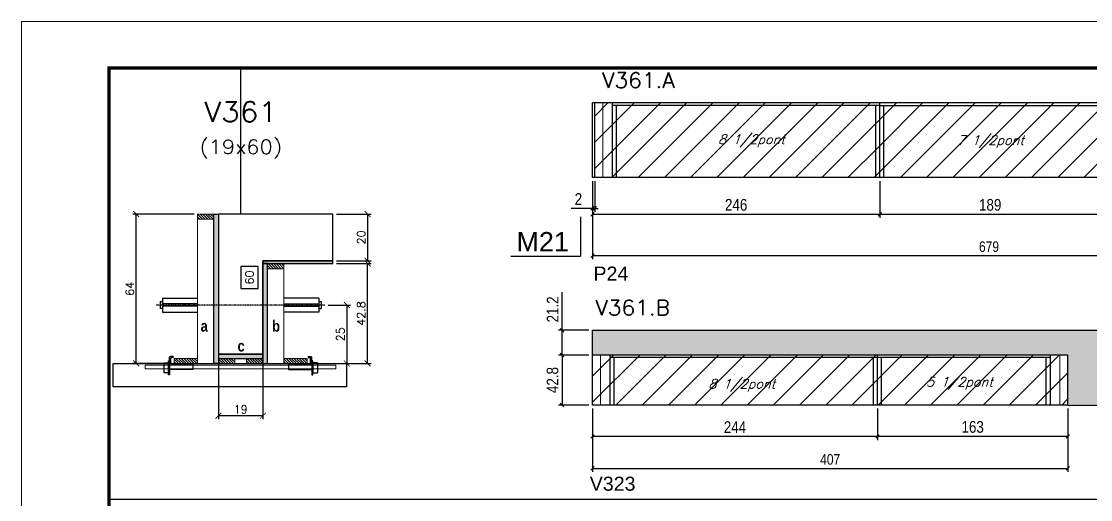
# Model space of a CAD drawing. Extents: x 137137 to 143418, y 10464 to 34486.
# Drawn here: x 138736 to 139651, y 31779 to 32189 of the extents above; entities that cross this region are included whole.
import ezdxf
from ezdxf.enums import TextEntityAlignment as Align

# ---------------------------------------------------------------- set-up
doc = ezdxf.new("R2010")
doc.units = 0
doc.linetypes.add('DASHED', pattern=[0.75, 0.5, -0.25])
doc.linetypes.add('HIDDEN', pattern=[0.375, 0.25, -0.125])
for name, color, linetype in [('5', 5, 'Continuous'), ('barrote', 251, 'Continuous'), ('COTA', 241, 'Continuous'), ('Cota Seção (2x)', 4, 'Continuous'), ('detalhes', 4, 'Continuous'), ('NOMENCLATURA', 7, 'Continuous'), ('Painéis', 200, 'Continuous'), ('presilha', 1, 'Continuous'), ('Reaproveitamento', 251, 'Continuous'), ('SARR_2.2x7', 40, 'Continuous'), ('SARR_3.5x7', 81, 'Continuous'), ('TENSOR', 3, 'Continuous'), ('texto', 7, 'Continuous'), ('Texto de Titulo', 7, 'Continuous'), ('Texto Qtd Sarr', 242, 'Continuous')]:
    doc.layers.add(name, color=color, linetype=linetype)
for name, color, linetype, lineweight in [('CONCRETO', 251, 'Continuous', 25), ('Escoras', 2, 'Continuous', 25), ('Folhas', 255, 'Continuous', 9), ('Hachura', 251, 'Continuous', 9), ('Madeira', 126, 'Continuous', 18), ('Sarr 2.2x7', 40, 'Continuous', 9), ('SARRAFO DE PRESSAO', 251, 'DASHED', 9), ('SCO-___-LAJ', 2, 'Continuous', 0), ('Texto Seção', 7, 'Continuous', 15)]:
    doc.layers.add(name, color=color, linetype=linetype, lineweight=lineweight)
doc.styles.add('COTA TECNICA', font='techl___.ttf', dxfattribs={"height": 10})
doc.styles.add('COTA TECNICA-50', font='techl___.ttf', dxfattribs={"height": 9})
doc.styles.add('REGUA-120', font='ROMANS.shx', dxfattribs={"height": 15})
doc.styles.add('Romans', font='romans.shx')
doc.styles.get("Standard").update_dxf_attribs({"font": 'arial.ttf'})
doc.styles.add('TECNICA', font='techb___.ttf', dxfattribs={"height": 10})
doc.dimstyles.new('COTA PAINEL-50', dxfattribs={"dimtxt": 9, "dimasz": 3, "dimexe": 3, "dimexo": 3, "dimgap": 3, "dimtad": 1, "dimdec": 1, "dimzin": 12, "dimdsep": 46, "dimtxsty": 'COTA TECNICA-50', "dimblk1": 'OBLIQUE', "dimblk2": 'OBLIQUE', "dimsah": 1, "dimcen": 0.9, "dimclrd": 4, "dimclre": 4, "dimclrt": 240, "dimadec": 1, "dimazin": 3, "dimtfac": 1, "dimtdec": 1, "dimtmove": 0, "dimatfit": 3, "dimfxl": 1, "dimtolj": 1, "dimtzin": 12, "dimarcsym": 0})
doc.dimstyles.new('Cota Seção (2x)', dxfattribs={"dimtxt": 7, "dimasz": 5, "dimexe": 3, "dimexo": 3, "dimgap": 2, "dimtad": 3, "dimdec": 1, "dimlfac": 0.5, "dimzin": 12, "dimdsep": 46, "dimtxsty": 'Romans', "dimblk": 'ARCHTICK', "dimcen": 0, "dimclrd": 4, "dimclre": 4, "dimclrt": 1, "dimadec": 1, "dimazin": 3, "dimtfac": 1, "dimtdec": 1, "dimtmove": 0, "dimatfit": 3, "dimldrblk": 'OBLIQUE', "dimfxl": 1, "dimtolj": 1, "dimtzin": 12, "dimarcsym": 0})
doc.dimstyles.new('Cota Seção interna', dxfattribs={"dimtxt": 7, "dimasz": 6, "dimexe": 0.18, "dimexo": 2, "dimgap": -4, "dimtad": 3, "dimdec": 1, "dimlfac": 0.5, "dimzin": 12, "dimdsep": 46, "dimtxsty": 'Romans', "dimblk": 'ARCHTICK', "dimcen": 0.09, "dimse1": 1, "dimse2": 1, "dimsd1": 1, "dimsd2": 1, "dimclrd": 180, "dimclre": 5, "dimclrt": 1, "dimadec": 0, "dimazin": 3, "dimtfac": 1, "dimtdec": 1, "dimtofl": 0, "dimtmove": 0, "dimatfit": 3, "dimldrblk": 'ARCHTICK', "dimfxl": 1, "dimtolj": 1, "dimtzin": 0, "dimarcsym": 0})
doc.dimstyles.new('PAINEL', dxfattribs={"dimtxt": 10, "dimasz": 3, "dimexe": 3, "dimexo": 3, "dimgap": 3, "dimtad": 1, "dimdec": 1, "dimzin": 12, "dimdsep": 46, "dimtxsty": 'COTA TECNICA', "dimblk1": 'OBLIQUE', "dimblk2": 'OBLIQUE', "dimsah": 1, "dimcen": 0.9, "dimclrd": 4, "dimclre": 4, "dimclrt": 240, "dimadec": 1, "dimazin": 3, "dimtfac": 1, "dimtdec": 1, "dimtmove": 0, "dimatfit": 3, "dimfxl": 1, "dimtolj": 1, "dimtzin": 12, "dimarcsym": 0})
pattern_1 = [(45, (8076.751, 795.498), (-11.2253202, 11.2253202), [])]
pattern_2 = [(45, (6531.29, 1947.979), (-11.2253202, 11.2253202), [])]
pattern_3 = [(315, (161861.2027, 23665.9822), (1.12253202, 1.12253202), [])]

# ---------------------------------------------------------------- blocks, each defined once
blk = doc.blocks.new('9999999999')
at = {"layer": 'Folhas'}
blk.add_lwpolyline([(98138.98, 34190.21), (99623.98, 34190.21), (99623.98, 35240.21), (98138.98, 35240.21)], close=True, dxfattribs=at)
at = {"layer": 'Folhas', "color": 30, "const_width": 3}
blk.add_lwpolyline([(98213.98, 34230.21), (99583.98, 34230.21), (99583.98, 35200.21), (98213.98, 35200.21)], close=True, dxfattribs=at)
blk = doc.blocks.new('_Oblique')
at = {"color": 0, "linetype": 'ByBlock', "lineweight": -2}
blk.add_line((-0.5, -0.5), (0.5, 0.5), dxfattribs=at)
blk = doc.blocks.new('*D254')
at = {"layer": 'COTA', "color": 4, "linetype": 'ByBlock', "lineweight": -2, "transparency": 16777216}
for p, q in [((139470.76, 32051.79), (139470.76, 32020.33)), ((139659.77, 32051.79), (139659.77, 32020.33)), ((139659.77, 32023.33), (139470.76, 32023.33))]:
    blk.add_line(p, q, dxfattribs=at)
at = {"layer": 'Defpoints', "color": 0, "linetype": 'ByBlock', "transparency": 16777216}
for p in [(139470.76, 32054.79), (139659.77, 32054.79), (139470.76, 32023.33)]:
    blk.add_point(p, dxfattribs=at)
at = {"layer": 'COTA', "color": 4, "linetype": 'ByBlock', "lineweight": -2, "transparency": 16777216, "xscale": 3, "yscale": 3, "zscale": 3, "rotation": 180}
blk.add_blockref('_Oblique', (139470.76, 32023.33), dxfattribs=at)
at = {"layer": 'COTA', "color": 4, "linetype": 'ByBlock', "lineweight": -2, "transparency": 16777216, "xscale": 3, "yscale": 3, "zscale": 3}
blk.add_blockref('_Oblique', (139659.77, 32023.33), dxfattribs=at)
at = {"layer": 'COTA', "color": 240, "linetype": 'ByBlock', "transparency": 16777216, "insert": (139565.27, 32031.44), "char_height": 10, "attachment_point": 5, "style": 'COTA TECNICA'}
blk.add_mtext('\\A1;189', dxfattribs=at)
blk = doc.blocks.new('*D363')
at = {"layer": 'COTA', "color": 4, "linetype": 'ByBlock', "lineweight": -2, "transparency": 16777216}
for p, q in [((139224.76, 32051.79), (139224.76, 32020.33)), ((139470.76, 32051.79), (139470.76, 32020.33)), ((139470.76, 32023.33), (139224.76, 32023.33))]:
    blk.add_line(p, q, dxfattribs=at)
at = {"layer": 'Defpoints', "color": 0, "linetype": 'ByBlock', "transparency": 16777216}
for p in [(139224.76, 32054.79), (139470.76, 32054.79), (139224.76, 32023.33)]:
    blk.add_point(p, dxfattribs=at)
at = {"layer": 'COTA', "color": 4, "linetype": 'ByBlock', "lineweight": -2, "transparency": 16777216, "xscale": 3, "yscale": 3, "zscale": 3, "rotation": 180}
blk.add_blockref('_Oblique', (139224.76, 32023.33), dxfattribs=at)
at = {"layer": 'COTA', "color": 4, "linetype": 'ByBlock', "lineweight": -2, "transparency": 16777216, "xscale": 3, "yscale": 3, "zscale": 3}
blk.add_blockref('_Oblique', (139470.76, 32023.33), dxfattribs=at)
at = {"layer": 'COTA', "color": 240, "linetype": 'ByBlock', "transparency": 16777216, "insert": (139347.76, 32031.44), "char_height": 10, "attachment_point": 5, "style": 'COTA TECNICA'}
blk.add_mtext('\\A1;246', dxfattribs=at)
blk = doc.blocks.new('*D364')
at = {"layer": 'COTA', "color": 4, "linetype": 'ByBlock', "lineweight": -2, "transparency": 16777216}
for p, q in [((139224.76, 32051.79), (139224.76, 32025.5)), ((139226.76, 32051.79), (139226.76, 32025.5)), ((139224.76, 32028.5), (139206.65, 32028.5)), ((139226.76, 32028.5), (139224.76, 32028.5)), ((139226.76, 32028.5), (139229.76, 32028.5))]:
    blk.add_line(p, q, dxfattribs=at)
at = {"layer": 'Defpoints', "color": 0, "linetype": 'ByBlock', "transparency": 16777216}
for p in [(139224.76, 32054.79), (139226.76, 32054.79), (139224.76, 32028.5)]:
    blk.add_point(p, dxfattribs=at)
at = {"layer": 'COTA', "color": 4, "linetype": 'ByBlock', "lineweight": -2, "transparency": 16777216, "xscale": 3, "yscale": 3, "zscale": 3}
blk.add_blockref('_Oblique', (139224.76, 32028.5), dxfattribs=at)
at = {"layer": 'COTA', "color": 4, "linetype": 'ByBlock', "lineweight": -2, "transparency": 16777216, "xscale": 3, "yscale": 3, "zscale": 3, "rotation": 180}
blk.add_blockref('_Oblique', (139226.76, 32028.5), dxfattribs=at)
at = {"layer": 'COTA', "color": 240, "linetype": 'ByBlock', "transparency": 16777216, "insert": (139212.7, 32036.5), "char_height": 10, "attachment_point": 5, "style": 'COTA TECNICA'}
blk.add_mtext('\\A1;2', dxfattribs=at)
blk = doc.blocks.new('*D366')
at = {"layer": 'COTA', "color": 4, "linetype": 'ByBlock', "lineweight": -2, "transparency": 16777216}
for p, q in [((139468.77, 31857.07), (139468.77, 31830.07)), ((139631.77, 31857.07), (139631.77, 31830.07)), ((139631.77, 31833.07), (139468.77, 31833.07))]:
    blk.add_line(p, q, dxfattribs=at)
at = {"layer": 'Defpoints', "color": 0, "linetype": 'ByBlock', "transparency": 16777216}
for p in [(139468.77, 31860.07), (139631.77, 31860.07), (139468.77, 31833.07)]:
    blk.add_point(p, dxfattribs=at)
at = {"layer": 'COTA', "color": 4, "linetype": 'ByBlock', "lineweight": -2, "transparency": 16777216, "xscale": 3, "yscale": 3, "zscale": 3, "rotation": 180}
blk.add_blockref('_Oblique', (139468.77, 31833.07), dxfattribs=at)
at = {"layer": 'COTA', "color": 4, "linetype": 'ByBlock', "lineweight": -2, "transparency": 16777216, "xscale": 3, "yscale": 3, "zscale": 3}
blk.add_blockref('_Oblique', (139631.77, 31833.07), dxfattribs=at)
at = {"layer": 'COTA', "color": 240, "linetype": 'ByBlock', "transparency": 16777216, "insert": (139550.27, 31841.28), "char_height": 10, "attachment_point": 5, "style": 'COTA TECNICA'}
blk.add_mtext('\\A1;163', dxfattribs=at)
blk = doc.blocks.new('*D367')
at = {"layer": 'COTA', "color": 4, "linetype": 'ByBlock', "lineweight": -2, "transparency": 16777216}
for p, q in [((139224.76, 31857.07), (139224.76, 31830.07)), ((139468.76, 31857.07), (139468.76, 31830.07)), ((139468.76, 31833.07), (139224.76, 31833.07))]:
    blk.add_line(p, q, dxfattribs=at)
at = {"layer": 'Defpoints', "color": 0, "linetype": 'ByBlock', "transparency": 16777216}
for p in [(139224.76, 31860.07), (139468.76, 31860.07), (139224.76, 31833.07)]:
    blk.add_point(p, dxfattribs=at)
at = {"layer": 'COTA', "color": 4, "linetype": 'ByBlock', "lineweight": -2, "transparency": 16777216, "xscale": 3, "yscale": 3, "zscale": 3, "rotation": 180}
blk.add_blockref('_Oblique', (139224.76, 31833.07), dxfattribs=at)
at = {"layer": 'COTA', "color": 4, "linetype": 'ByBlock', "lineweight": -2, "transparency": 16777216, "xscale": 3, "yscale": 3, "zscale": 3}
blk.add_blockref('_Oblique', (139468.76, 31833.07), dxfattribs=at)
at = {"layer": 'COTA', "color": 240, "linetype": 'ByBlock', "transparency": 16777216, "insert": (139346.76, 31841.14), "char_height": 10, "attachment_point": 5, "style": 'COTA TECNICA'}
blk.add_mtext('\\A1;244', dxfattribs=at)
blk = doc.blocks.new('*D234')
at = {"layer": 'COTA', "color": 4, "linetype": 'ByBlock', "lineweight": -2, "transparency": 16777216}
for p, q in [((139221.76, 31902.87), (139195.7, 31902.87)), ((139198.7, 31902.87), (139198.7, 31860.07)), ((139221.76, 31860.07), (139195.7, 31860.07))]:
    blk.add_line(p, q, dxfattribs=at)
at = {"layer": 'Defpoints', "color": 0, "linetype": 'ByBlock', "transparency": 16777216}
for p in [(139224.76, 31902.87), (139198.7, 31860.07), (139224.76, 31860.07)]:
    blk.add_point(p, dxfattribs=at)
at = {"layer": 'COTA', "color": 4, "linetype": 'ByBlock', "lineweight": -2, "transparency": 16777216, "xscale": 3, "yscale": 3, "zscale": 3}
for p, rotation in [((139198.7, 31902.87), 90), ((139198.7, 31860.07), 270)]:
    blk.add_blockref('_Oblique', p, dxfattribs=dict(at, rotation=rotation))
at = {"layer": 'COTA', "color": 240, "linetype": 'ByBlock', "transparency": 16777216, "insert": (139190.6, 31881.47), "char_height": 10, "attachment_point": 5, "rotation": 90, "style": 'COTA TECNICA'}
blk.add_mtext('\\A1;42.8', dxfattribs=at)
blk = doc.blocks.new('*D235')
at = {"layer": 'COTA', "color": 4, "linetype": 'ByBlock', "lineweight": -2, "transparency": 16777216}
for p, q in [((139198.7, 31924.07), (139198.7, 31956.79)), ((139221.76, 31924.07), (139195.7, 31924.07)), ((139198.7, 31902.87), (139198.7, 31924.07)), ((139221.76, 31902.87), (139195.7, 31902.87))]:
    blk.add_line(p, q, dxfattribs=at)
at = {"layer": 'Defpoints', "color": 0, "linetype": 'ByBlock', "transparency": 16777216}
for p in [(139198.7, 31924.07), (139224.76, 31924.07), (139224.76, 31902.87)]:
    blk.add_point(p, dxfattribs=at)
at = {"layer": 'COTA', "color": 4, "linetype": 'ByBlock', "lineweight": -2, "transparency": 16777216, "xscale": 3, "yscale": 3, "zscale": 3}
for p, rotation in [((139198.7, 31924.07), 90), ((139198.7, 31902.87), 270)]:
    blk.add_blockref('_Oblique', p, dxfattribs=dict(at, rotation=rotation))
at = {"layer": 'COTA', "color": 240, "linetype": 'ByBlock', "transparency": 16777216, "insert": (139190.64, 31941.93), "char_height": 10, "attachment_point": 5, "rotation": 90, "style": 'COTA TECNICA'}
blk.add_mtext('\\A1;21.2', dxfattribs=at)
blk = doc.blocks.new('_ArchTick')
at = {"color": 0, "linetype": 'ByBlock', "const_width": 0.15}
blk.add_lwpolyline([(-0.5, -0.5), (0.5, 0.5)], dxfattribs=at)
blk = doc.blocks.new('*D237')
at = {"layer": 'COTA', "color": 4, "lineweight": -2, "transparency": 16777216}
for p, q in [((139005.58, 31981.23), (139035.23, 31981.23)), ((139032.23, 31895.63), (139032.23, 31981.23)), ((138983.58, 31895.63), (139035.23, 31895.63))]:
    blk.add_line(p, q, dxfattribs=at)
at = {"layer": 'Defpoints', "color": 0, "transparency": 16777216}
for p in [(139002.58, 31981.23), (139032.23, 31981.23), (138980.58, 31895.63)]:
    blk.add_point(p, dxfattribs=at)
at = {"layer": 'COTA', "color": 4, "lineweight": -2, "transparency": 16777216, "xscale": 5, "yscale": 5, "zscale": 5}
for p, rotation in [((139032.23, 31981.23), 90), ((139032.23, 31895.63), 270)]:
    blk.add_blockref('_ArchTick', p, dxfattribs=dict(at, rotation=rotation))
at = {"layer": 'COTA', "color": 1, "transparency": 16777216, "insert": (139026.73, 31938.43), "char_height": 7, "attachment_point": 5, "rotation": 90, "style": 'Romans'}
blk.add_mtext('\\A1;42.8', dxfattribs=at)
blk = doc.blocks.new('*D238')
at = {"layer": 'COTA', "color": 4, "lineweight": -2, "transparency": 16777216}
for p, q in [((139005.58, 32023.63), (139035.23, 32023.63)), ((139032.23, 32023.63), (139032.23, 31983.63)), ((139005.58, 31983.63), (139035.23, 31983.63))]:
    blk.add_line(p, q, dxfattribs=at)
at = {"layer": 'Defpoints', "color": 0, "transparency": 16777216}
for p in [(139002.58, 32023.63), (139002.58, 31983.63), (139032.23, 31983.63)]:
    blk.add_point(p, dxfattribs=at)
at = {"layer": 'COTA', "color": 4, "lineweight": -2, "transparency": 16777216, "xscale": 5, "yscale": 5, "zscale": 5}
for p, rotation in [((139032.23, 32023.63), 90), ((139032.23, 31983.63), 270)]:
    blk.add_blockref('_ArchTick', p, dxfattribs=dict(at, rotation=rotation))
at = {"layer": 'COTA', "color": 1, "transparency": 16777216, "insert": (139026.73, 32003.63), "char_height": 7, "attachment_point": 5, "rotation": 90, "style": 'Romans'}
blk.add_mtext('\\A1;20', dxfattribs=at)
blk = doc.blocks.new('*D239')
at = {"layer": 'COTA', "color": 4, "lineweight": -2, "transparency": 16777216}
for p, q in [((138883.59, 32023.63), (138831.16, 32023.63)), ((138834.16, 31895.63), (138834.16, 32023.63)), ((138863.58, 31895.63), (138831.16, 31895.63))]:
    blk.add_line(p, q, dxfattribs=at)
at = {"layer": 'Defpoints', "color": 0, "transparency": 16777216}
for p in [(138834.16, 32023.63), (138886.59, 32023.63), (138866.58, 31895.63)]:
    blk.add_point(p, dxfattribs=at)
at = {"layer": 'COTA', "color": 4, "lineweight": -2, "transparency": 16777216, "xscale": 5, "yscale": 5, "zscale": 5}
for p, rotation in [((138834.16, 32023.63), 90), ((138834.16, 31895.63), 270)]:
    blk.add_blockref('_ArchTick', p, dxfattribs=dict(at, rotation=rotation))
at = {"layer": 'COTA', "color": 1, "transparency": 16777216, "insert": (138828.66, 31959.63), "char_height": 7, "attachment_point": 5, "rotation": 90, "style": 'Romans'}
blk.add_mtext('\\A1;64', dxfattribs=at)
blk = doc.blocks.new('*D240')
at = {"layer": 'Cota Seção (2x)', "color": 180, "lineweight": -2, "transparency": 16777216}
for p, q in [((138938.58, 31978.73), (138923.58, 31978.73)), ((138923.58, 31978.73), (138923.58, 31959.73)), ((138938.58, 31959.73), (138938.58, 31978.73)), ((138923.58, 31959.73), (138938.58, 31959.73))]:
    blk.add_line(p, q, dxfattribs=at)
at = {"layer": 'Defpoints', "color": 0, "transparency": 16777216}
for p in [(138942.57, 32023.63), (138942.58, 32023.63), (138942.58, 31903.63)]:
    blk.add_point(p, dxfattribs=at)
at = {"layer": 'Cota Seção (2x)', "color": 1, "transparency": 16777216, "insert": (138931.08, 31969.23), "char_height": 7, "attachment_point": 5, "rotation": 90, "style": 'Romans'}
blk.add_mtext('\\A1;60', dxfattribs=at)
blk = doc.blocks.new('titulo1')
at = {"layer": 'Defpoints', "color": 252, "linetype": 'HIDDEN', "ltscale": 2}
blk.add_line((0, 0), (0, 125), dxfattribs=at)
at = {"layer": 'Defpoints', "style": 'Romans', "oblique": 15}
blk.add_attdef('FOLHA', text='', height=10, dxfattribs=at).set_placement((0, 15.58), align=Align.MIDDLE_CENTER)
at = {"layer": 'Texto Qtd Sarr', "color": 3, "style": 'Romans', "oblique": 15}
for tag, height, p in [('TITULO', 17, (0, 71.45)), ('SEÇÃO', 12, (0, 41.55))]:
    blk.add_attdef(tag, text='', height=height, dxfattribs=at).set_placement(p, align=Align.MIDDLE_CENTER)
blk = doc.blocks.new('PRESILHA METÁLICA 1')
at = {"layer": 'presilha'}
for p, q in [((6, 15.5), (7.5, 15.5)), ((6, -2.5), (6, 15.5)), ((7.5, 10.6), (7.5, 19.9)), ((7.5, 15.5), (7.5, -2.5)), ((12, 21), (8.6, 21)), ((9, 11.6), (9, 18.9)), ((12, 19.5), (9.6, 19.5)), ((12, 21), (12, 19.5)), ((0, 13), (6, 13)), ((0, 13), (0, 0)), ((6, 0), (0, 0)), ((6, 13), (6, 0)), ((37.5, 4.1), (7.5, 4.1)), ((37.5, 11), (9.6, 11)), ((37.5, 11), (37.5, 4.1)), ((7.5, -2.5), (6, -2.5))]:
    blk.add_line(p, q, dxfattribs=at)
for centre, radius, start, end in [((8.6, 19.9), 1.14, 90, 180), ((9.6, 18.9), 0.57, 90, 180), ((9.6, 11.6), 0.57, 180, 270)]:
    blk.add_arc(centre, radius, start, end, dxfattribs=at)
blk = doc.blocks.new('*D241')
at = {"layer": 'COTA', "color": 4, "lineweight": -2, "transparency": 16777216}
for p, q in [((138904.58, 31897.03), (138904.58, 31847.9)), ((138942.58, 31897.03), (138942.58, 31847.9)), ((138942.58, 31850.9), (138904.58, 31850.9))]:
    blk.add_line(p, q, dxfattribs=at)
at = {"layer": 'Defpoints', "color": 0, "transparency": 16777216}
for p in [(138904.58, 31900.03), (138942.58, 31900.03), (138904.58, 31850.9)]:
    blk.add_point(p, dxfattribs=at)
at = {"layer": 'COTA', "color": 4, "lineweight": -2, "transparency": 16777216, "xscale": 5, "yscale": 5, "zscale": 5, "rotation": 180}
blk.add_blockref('_ArchTick', (138904.58, 31850.9), dxfattribs=at)
at = {"layer": 'COTA', "color": 4, "lineweight": -2, "transparency": 16777216, "xscale": 5, "yscale": 5, "zscale": 5}
blk.add_blockref('_ArchTick', (138942.58, 31850.9), dxfattribs=at)
at = {"layer": 'COTA', "color": 1, "transparency": 16777216, "insert": (138923.58, 31856.4), "char_height": 7, "attachment_point": 5, "style": 'Romans'}
blk.add_mtext('\\A1;19', dxfattribs=at)
blk = doc.blocks.new('*D242')
at = {"layer": 'COTA', "color": 4, "lineweight": -2, "transparency": 16777216}
for p, q in [((138998.58, 31945.68), (139017.44, 31945.68)), ((139014.44, 31945.68), (139014.44, 31895.63)), ((138998.89, 31895.63), (139017.44, 31895.63))]:
    blk.add_line(p, q, dxfattribs=at)
at = {"layer": 'Defpoints', "color": 0, "transparency": 16777216}
for p in [(138995.58, 31945.68), (138995.89, 31895.63), (139014.44, 31895.63)]:
    blk.add_point(p, dxfattribs=at)
at = {"layer": 'COTA', "color": 4, "lineweight": -2, "transparency": 16777216, "xscale": 5, "yscale": 5, "zscale": 5}
for p, rotation in [((139014.44, 31945.68), 90), ((139014.44, 31895.63), 270)]:
    blk.add_blockref('_ArchTick', p, dxfattribs=dict(at, rotation=rotation))
at = {"layer": 'COTA', "color": 1, "transparency": 16777216, "insert": (139008.94, 31920.65), "char_height": 7, "attachment_point": 5, "rotation": 90, "style": 'Romans'}
blk.add_mtext('\\A1;25', dxfattribs=at)
blk = doc.blocks.new('*D243')
at = {"layer": 'Defpoints', "color": 0, "linetype": 'ByBlock', "transparency": 16777216}
for p in [(139224.76, 31860.07), (139631.77, 31860.06), (139631.77, 31805.84)]:
    blk.add_point(p, dxfattribs=at)
at = {"layer": 'Escoras', "color": 4, "linetype": 'ByBlock', "lineweight": -2, "transparency": 16777216}
for p, q in [((139224.76, 31857.07), (139224.76, 31802.84)), ((139631.77, 31857.06), (139631.77, 31802.84)), ((139224.76, 31805.84), (139631.77, 31805.84))]:
    blk.add_line(p, q, dxfattribs=at)
at = {"layer": 'Escoras', "color": 4, "linetype": 'ByBlock', "lineweight": -2, "transparency": 16777216, "xscale": 3, "yscale": 3, "zscale": 3}
for p, rotation in [((139224.76, 31805.84), 179.9995752970141), ((139631.77, 31805.84), 359.9995752970141)]:
    blk.add_blockref('_Oblique', p, dxfattribs=dict(at, rotation=rotation))
at = {"layer": 'Escoras', "color": 240, "linetype": 'ByBlock', "transparency": 16777216, "insert": (139428.27, 31813.43), "char_height": 9, "attachment_point": 5, "rotation": 359.99958, "style": 'COTA TECNICA-50'}
blk.add_mtext('\\A1;407', dxfattribs=at)
blk = doc.blocks.new('*D244')
at = {"layer": 'Defpoints', "color": 0, "linetype": 'ByBlock', "transparency": 16777216}
for p in [(139224.76, 32054.79), (139903.77, 32054.79), (139903.77, 31987.99)]:
    blk.add_point(p, dxfattribs=at)
at = {"layer": 'Escoras', "color": 4, "linetype": 'ByBlock', "lineweight": -2, "transparency": 16777216}
for p, q in [((139224.76, 32051.79), (139224.76, 31984.99)), ((139903.77, 32051.79), (139903.77, 31984.99)), ((139224.76, 31987.99), (139903.77, 31987.99))]:
    blk.add_line(p, q, dxfattribs=at)
at = {"layer": 'Escoras', "color": 4, "linetype": 'ByBlock', "lineweight": -2, "transparency": 16777216, "xscale": 3, "yscale": 3, "zscale": 3}
for p, rotation in [((139224.76, 31987.99), 179.9997168164374), ((139903.77, 31987.99), 359.9997168164374)]:
    blk.add_blockref('_Oblique', p, dxfattribs=dict(at, rotation=rotation))
at = {"layer": 'Escoras', "color": 240, "linetype": 'ByBlock', "transparency": 16777216, "insert": (139564.27, 31995.61), "char_height": 9, "attachment_point": 5, "rotation": 359.99972, "style": 'COTA TECNICA-50'}
blk.add_mtext('\\A1;679', dxfattribs=at)

msp = doc.modelspace()

# ---------------------------------------------------------------- hatches: boundary and pattern name
at = {"layer": 'COTA', "linetype": 'ByBlock'}
h = msp.add_hatch(dxfattribs=at)
h.set_pattern_fill('AR-CONC', color=256, scale=0.03)
h.set_pattern_definition([(50, (8434.712, 596.13), (5.46554007, -0.47817257), [0.5715, -6.2865]), (355, (8434.712, 596.13), (-1.05730264, 5.73170536), [0.4572, -5.02921753]), (100.4514447, (8435.1676, 596.09), (4.40823741, 5.25353256), [0.48570026, -5.34270734]), (46.1842, (8434.712, 597.654), (8.13237123, -1.26126984), [0.85725, -9.42975]), (96.6355576, (8435.39, 597.549), (7.122124, 7.42278374), [0.7285507, -8.01406824]), (351.184151, (8434.712, 597.654), (7.122124, 7.42278374), [0.685799, -7.54379196]), (21, (8435.474, 597.273), (4.54843174, -3.06795595), [0.5715, -6.2865]), (326, (8435.474, 597.273), (1.85406085, 5.52563898), [0.4572, -5.0292]), (71.451445, (8435.853, 597.0174), (6.40249258, 2.45768307), [0.48570026, -5.34269813]), (37.5, (8434.7121, 596.13), (0.092658098, 2.536651166), [0, -4.96824, 0, -5.1054, 0, -5.04825]), (7.5, (8434.712, 596.13), (2.004589875, 3.005417245), [0, -2.91084, 0, -4.85394, 0, -1.92405]), (327.5, (8433.0129, 596.13), (4.067717855, -0.17186232), [0, -1.905, 0, -5.9436, 0, -7.8867]), (317.5, (8432.251, 596.13), (4.44387544, 0.76279473), [0, -2.4765, 0, -3.94716, 0, -5.6007])])
h.paths.add_polyline_path([(139667.52, 31924.07), (139631.77, 31924.07), (139631.77, 31924.07), (139224.76, 31924.07), (139224.76, 31902.87), (139231.76, 31902.87), (139562.79, 31902.87), (139624.77, 31902.87), (139624.77, 31902.87), (139631.77, 31902.87), (139631.77, 31860.87), (139667.52, 31860.87)])
at = {"layer": 'Hachura'}
h = msp.add_hatch(dxfattribs=at)
h.set_pattern_fill('ANSI31', color=256, scale=0.5, angle=270, style=0)
h.set_pattern_definition([(315, (161861.2124, 23715.9822), (1.12253202, 1.12253202), [])])
h.paths.add_polyline_path([(138900.59, 32019.23), (138900.59, 32023.63), (138886.59, 32023.63), (138886.59, 32019.23)])
h = msp.add_hatch(color=256, dxfattribs=at)
h.dxf.hatch_style = 1
h.paths.add_polyline_path([(138900.59, 32023.63), (138904.59, 32023.63), (138904.58, 31895.63), (138900.58, 31895.63)])
h = msp.add_hatch(color=256, dxfattribs=at)
h.dxf.hatch_style = 1
h.paths.add_polyline_path([(139002.58, 31981.23), (139002.58, 31983.63), (138942.58, 31983.63), (138942.58, 31981.23)])
h = msp.add_hatch(color=256, dxfattribs=at)
h.dxf.hatch_style = 1
h.paths.add_polyline_path([(138946.58, 31981.23), (138942.58, 31981.23), (138942.58, 31895.63), (138946.58, 31895.63)])
h = msp.add_hatch(dxfattribs=at)
h.set_pattern_fill('ANSI31', color=256, scale=0.5, angle=270, style=0)
h.set_pattern_definition([(315, (161861.2027, 23673.5822), (1.12253202, 1.12253202), [])])
h.paths.add_polyline_path([(138946.58, 31976.83), (138946.58, 31981.23), (138960.58, 31981.23), (138960.58, 31976.83)])
h = msp.add_hatch(dxfattribs=at)
h.set_pattern_fill('ANSI31', color=256, scale=0.5, angle=270, style=0)
h.set_pattern_definition(pattern_3)
h.paths.add_polyline_path([(138866.58, 31895.63), (138866.58, 31900.03), (138886.58, 31900.03), (138886.58, 31895.63)])
h = msp.add_hatch(color=256, dxfattribs=at)
h.dxf.hatch_style = 1
h.paths.add_polyline_path([(138942.58, 31900.03), (138942.58, 31903.63), (138904.58, 31903.63), (138904.58, 31900.03)])
h = msp.add_hatch(dxfattribs=at)
h.set_pattern_fill('ANSI31', color=256, scale=0.5, angle=270, style=0)
h.set_pattern_definition(pattern_3)
h.paths.add_polyline_path([(138904.58, 31895.63), (138904.58, 31900.03), (138918.58, 31900.03), (138918.58, 31895.63)])
h = msp.add_hatch(dxfattribs=at)
h.set_pattern_fill('ANSI31', color=256, scale=0.5, angle=270, style=0)
h.set_pattern_definition(pattern_3)
h.paths.add_polyline_path([(138942.58, 31895.63), (138942.58, 31900.03), (138928.58, 31900.03), (138928.58, 31895.63)])
h = msp.add_hatch(dxfattribs=at)
h.set_pattern_fill('ANSI31', color=256, scale=0.5, angle=270, style=0)
h.set_pattern_definition(pattern_3)
h.paths.add_polyline_path([(138980.58, 31895.63), (138980.58, 31900.03), (138960.58, 31900.03), (138960.58, 31895.63)])
at = {"layer": 'Reaproveitamento', "linetype": 'ByBlock'}
h = msp.add_hatch(dxfattribs=at)
h.set_pattern_fill('ANSI31', color=256, scale=5)
h.set_pattern_definition(pattern_1)
h.paths.add_polyline_path([(139470.76, 32118.79), (139226.76, 32118.79), (139226.76, 32054.79), (139470.76, 32054.79)])
h.paths.add_polyline_path([(139324.51, 32078.31), (139392.13, 32078.31), (139397.63, 32094.28), (139330.01, 32094.28)], flags=24)
h = msp.add_hatch(dxfattribs=at)
h.set_pattern_fill('ANSI31', color=256, scale=5)
h.set_pattern_definition(pattern_1)
h.paths.add_polyline_path([(139659.77, 32054.79), (139659.77, 32118.79), (139470.76, 32118.79), (139470.76, 32054.79)])
h.paths.add_polyline_path([(139528.67, 32077.71), (139596.29, 32077.71), (139601.79, 32093.68), (139534.17, 32093.68)], flags=24)
h = msp.add_hatch(dxfattribs=at)
h.set_pattern_fill('ANSI31', color=256, scale=5)
h.set_pattern_definition(pattern_2)
h.paths.add_polyline_path([(139468.76, 31860.07), (139468.76, 31902.87), (139224.76, 31902.87), (139224.76, 31860.07)])
h.paths.add_polyline_path([(139316.23, 31868.97), (139383.85, 31868.97), (139389.35, 31884.94), (139321.73, 31884.94)], flags=24)
h = msp.add_hatch(dxfattribs=at)
h.set_pattern_fill('ANSI31', color=256, scale=5)
h.set_pattern_definition(pattern_2)
h.paths.add_polyline_path([(139468.76, 31902.87), (139468.76, 31860.07), (139631.77, 31860.07), (139631.77, 31902.87)])
h.paths.add_polyline_path([(139502.57, 31870.58), (139570.19, 31870.58), (139575.69, 31886.55), (139508.07, 31886.55)], flags=24)

# ---------------------------------------------------------------- linework, layer by layer
at = {"ltscale": 3}
for p, q in [((138856.59, 31951.68), (138856.59, 31939.68)), ((138856.59, 31951.68), (138886.59, 31951.68)), ((138990.58, 31951.68), (138960.58, 31951.68)), ((138990.58, 31951.68), (138990.58, 31939.68)), ((138854.59, 31948.68), (138854.59, 31942.68)), ((138854.59, 31948.68), (138856.59, 31948.68)), ((138856.59, 31942.68), (138854.59, 31942.68)), ((138886.59, 31946.68), (138856.59, 31946.68)), ((138886.59, 31944.68), (138856.59, 31944.68)), ((138960.58, 31946.68), (138990.58, 31946.68)), ((138960.58, 31944.68), (138990.58, 31944.68)), ((138990.58, 31948.68), (138992.58, 31948.68)), ((138990.58, 31942.68), (138992.58, 31942.68)), ((138992.58, 31948.68), (138992.58, 31942.68)), ((138856.59, 31939.68), (138886.59, 31939.68)), ((138990.58, 31939.68), (138960.58, 31939.68))]:
    msp.add_line(p, q, dxfattribs=at)
at = {"layer": 'barrote'}
msp.add_lwpolyline([(139014.04, 31875.63), (138814.45, 31875.63), (138814.45, 31895.63), (139014.04, 31895.63)], close=True, dxfattribs=at)
at = {"layer": 'CONCRETO'}
msp.add_lwpolyline([(139002.58, 31983.63), (139002.58, 32023.63), (138942.58, 32023.63), (138942.58, 32023.63), (138904.58, 32023.63), (138904.58, 32023.63), (138904.58, 32023.63), (138904.58, 31903.63), (138942.58, 31903.63), (138942.58, 31983.63)], close=True, dxfattribs=at)
at = {"layer": 'COTA', "linetype": 'ByBlock'}
for p, q in [((139224.76, 31902.87), (139224.76, 31924.07)), ((139224.76, 31924.07), (139667.52, 31924.07)), ((139631.77, 31860.07), (139667.52, 31860.07)), ((140180.79, 31779.05), (138810.79, 31779.05))]:
    msp.add_line(p, q, dxfattribs=at)
at = {"layer": 'Madeira'}
for points in [[(138900.59, 32023.63), (138886.59, 32023.63), (138886.58, 31895.63), (138900.58, 31895.63)], [(138900.59, 32019.23), (138900.59, 32023.63), (138886.59, 32023.63), (138886.59, 32019.23)], [(138946.58, 31976.83), (138946.58, 31981.23), (138960.58, 31981.23), (138960.58, 31976.83)], [(138946.58, 31981.23), (138960.58, 31981.23), (138960.58, 31895.63), (138946.58, 31895.63)], [(138866.58, 31895.63), (138866.58, 31900.03), (138886.58, 31900.03), (138886.58, 31895.63)], [(138904.58, 31895.63), (138904.58, 31900.03), (138918.58, 31900.03), (138918.58, 31895.63)], [(138942.58, 31895.63), (138942.58, 31900.03), (138928.58, 31900.03), (138928.58, 31895.63)], [(138980.58, 31895.63), (138980.58, 31900.03), (138960.58, 31900.03), (138960.58, 31895.63)]]:
    msp.add_lwpolyline(points, close=True, dxfattribs=at)
at = {"layer": 'NOMENCLATURA', "linetype": 'Continuous'}
for p in [(139214.56, 32021.27), (139154.96, 31987.51)]:
    msp.add_line(p, (139214.56, 31987.51), dxfattribs=at)
at = {"layer": 'Painéis', "linetype": 'ByBlock'}
for p, q in [((139224.76, 32054.79), (139224.76, 32118.79)), ((139903.77, 32118.79), (139224.76, 32118.79)), ((139226.76, 32054.79), (139226.76, 32118.79)), ((139470.76, 32054.79), (139470.76, 32118.79)), ((139903.77, 32054.79), (139224.76, 32054.79)), ((139224.76, 31860.07), (139224.76, 31902.87)), ((139224.76, 31860.07), (139224.76, 31902.87)), ((139631.77, 31902.87), (139224.76, 31902.87)), ((139468.76, 31860.07), (139468.76, 31902.87)), ((139631.77, 31860.07), (139631.77, 31902.87)), ((139631.77, 31860.07), (139224.76, 31860.07))]:
    msp.add_line(p, q, dxfattribs=at)
at = {"layer": 'Painéis'}
for points in [[(138900.59, 32023.63), (138904.59, 32023.63), (138904.58, 31895.63), (138900.58, 31895.63)], [(139002.58, 31981.23), (139002.58, 31983.63), (138942.58, 31983.63), (138942.58, 31981.23)], [(138946.58, 31981.23), (138942.58, 31981.23), (138942.58, 31895.63), (138946.58, 31895.63)], [(138942.58, 31900.03), (138942.58, 31903.63), (138904.58, 31903.63), (138904.58, 31900.03)]]:
    msp.add_lwpolyline(points, close=True, dxfattribs=at)
at = {"layer": 'Sarr 2.2x7'}
for p, q in [((139233.76, 32118.79), (139233.76, 32054.79)), ((139231.76, 31902.87), (139231.76, 31860.07)), ((139624.77, 31860.07), (139624.77, 31902.87))]:
    msp.add_line(p, q, dxfattribs=at)
at = {"layer": 'SARR_2.2x7', "linetype": 'Continuous', "ltscale": 50}
for p, q in [((139241.76, 32116.59), (139241.76, 32118.79)), ((139470.76, 32116.59), (139241.76, 32116.59)), ((139470.76, 32116.59), (139659.77, 32116.59)), ((139239.76, 31900.67), (139239.76, 31902.87)), ((139468.76, 31900.67), (139239.76, 31900.67)), ((139616.77, 31900.67), (139468.77, 31900.67)), ((139616.77, 31900.67), (139616.77, 31902.87))]:
    msp.add_line(p, q, dxfattribs=at)
at = {"layer": 'SARR_3.5x7'}
for p, q in [((139241.76, 32054.79), (139241.76, 32116.59)), ((139245.26, 32054.79), (139245.26, 32116.59)), ((139467.26, 32054.79), (139467.26, 32116.59)), ((139474.26, 32054.79), (139474.26, 32116.59)), ((139239.76, 31860.07), (139239.76, 31900.67)), ((139243.26, 31860.07), (139243.26, 31900.67)), ((139465.26, 31860.07), (139465.26, 31900.67)), ((139472.27, 31860.07), (139472.27, 31900.67)), ((139613.27, 31860.07), (139613.27, 31900.67)), ((139616.77, 31860.07), (139616.77, 31900.67))]:
    msp.add_line(p, q, dxfattribs=at)
at = {"layer": 'SCO-___-LAJ', "color": 1}
msp.add_lwpolyline([(139005.04, 31894.29), (138841.77, 31894.29), (138841.77, 31891.09), (139005.04, 31891.09)], close=True, dxfattribs=at)
at = {"layer": 'TENSOR', "linetype": 'HIDDEN', "ltscale": 0.5}
msp.add_line((138995.58, 31945.68), (138851.28, 31945.68), dxfattribs=at)

# ---------------------------------------------------------------- block references
at = {"layer": 'presilha', "yscale": 0.6666666666666666, "zscale": 0.6666666666666666}
for p, xscale in [((138857.71, 31887.66), 0.6666666666666666), ((138989.45, 31887.66), -0.6666666666666666)]:
    msp.add_blockref('PRESILHA METÁLICA 1', p, dxfattribs=dict(at, xscale=xscale))
at = {"layer": 'SARRAFO DE PRESSAO', "color": 6, "linetype": 'ByBlock'}
msp.add_blockref('9999999999', (40596.81, -3051.58), dxfattribs=at)
at = {"layer": 'Texto Seção'}
ref = msp.add_blockref('titulo1', (138923.58, 32023.63), dxfattribs=at)
ref.add_attrib('TITULO', 'V361', dxfattribs={"layer": 'Texto de Titulo', "color": 7, "height": 17, "style": 'Romans', "width": 1.1}).set_placement((138923.58, 32111.13), align=Align.MIDDLE_CENTER)
ref.add_attrib('SEÇÃO', '(19x60)', dxfattribs={"layer": 'Texto de Titulo', "color": 7, "height": 12, "style": 'Romans', "width": 1.1}).set_placement((138923.58, 32081.13), align=Align.MIDDLE_CENTER)

# ---------------------------------------------------------------- texts
at = {"layer": '5', "linetype": 'Continuous'}
for s, rotation, p in [('P24', 359.99996, (139225.61, 31966.66)), ('V323', 0.00004, (139222.43, 31786.69))]:
    msp.add_text(s, height=12, rotation=rotation, dxfattribs=at).set_placement(p)
at = {"layer": 'detalhes', "style": 'TECNICA'}
for s, p in [('b', (138950.51, 31922.95)), ('a', (138889.28, 31922.96)), ('c', (138920.88, 31905.86))]:
    msp.add_text(s, height=9.6, dxfattribs=at).set_placement(p)
at = {"layer": 'NOMENCLATURA', "linetype": 'Continuous'}
msp.add_text('M21', height=16.5, dxfattribs=at).set_placement((139159.7, 31991.71))
at = {"layer": 'texto', "color": 2, "char_height": 8, "attachment_point": 5, "style": 'Romans'}
for s, insert in [('{\\Q19;\\C256;8 1/2pont}', (139360.88, 32086.3)), ('{\\Q19;\\C256;7 1/2pont}', (139565.54, 32085.69)), ('{\\Q19;\\C256;8 1/2pont}', (139352.6, 31876.96)), ('{\\Q19;\\C256;5 1/2pont}', (139538.94, 31878.57))]:
    msp.add_mtext(s, dxfattribs=dict(at, insert=insert))
at = {"layer": 'Texto Seção', "style": 'REGUA-120', "width": 1.05}
for s, p in [('V361.A', (139233.14, 32131.72)), ('V361.B', (139227.38, 31936.99))]:
    msp.add_text(s, height=13, dxfattribs=at).set_placement(p)

# ---------------------------------------------------------------- dimensions: what is measured, and where the dimension line sits
at = {"layer": 'COTA', "linetype": 'ByBlock'}
for base, p1, p2, angle, picture, middle in [((139224.76, 32028.5), (139226.76, 32054.79), (139224.76, 32054.79), 180, '*D364', (139212.7, 32036.5)), ((139198.7, 31924.07), (139224.76, 31902.87), (139224.76, 31924.07), 90, '*D235', (139190.64, 31941.93)), ((139198.7, 31860.07), (139224.76, 31902.87), (139224.76, 31860.07), 90, '*D234', (139190.6, 31881.47)), ((139468.77, 31833.07), (139631.77, 31860.07), (139468.77, 31860.07), 180, '*D366', (139550.27, 31841.28))]:
    dim = msp.add_linear_dim(base=base, p1=p1, p2=p2, angle=angle, dimstyle='PAINEL', dxfattribs=at)
    dim.commit()
    dim.dimension.update_dxf_attribs({"geometry": picture, "text_midpoint": middle})
for base, p1, p2, picture, middle in [((139224.76, 32023.33), (139470.76, 32054.79), (139224.76, 32054.79), '*D363', (139347.76, 32031.44)), ((139470.76, 32023.33), (139659.77, 32054.79), (139470.76, 32054.79), '*D254', (139565.27, 32031.44)), ((139224.76, 31833.07), (139468.76, 31860.07), (139224.76, 31860.07), '*D367', (139346.76, 31841.14))]:
    dim = msp.add_linear_dim(base=base, p1=p1, p2=p2, angle=180, dimstyle='PAINEL', override={"dimtmove": 1}, dxfattribs=at)
    dim.commit()
    dim.dimension.update_dxf_attribs({"geometry": picture, "text_midpoint": middle})
at = {"layer": 'COTA'}
for base, p1, p2, angle, picture, middle in [((138834.16, 32023.63), (138866.58, 31895.63), (138886.59, 32023.63), 90, '*D239', (138828.66, 31959.63)), ((139032.23, 31983.63), (139002.58, 32023.63), (139002.58, 31983.63), 90, '*D238', (139026.73, 32003.63)), ((139032.23, 31981.23), (138980.58, 31895.63), (139002.58, 31981.23), 90, '*D237', (139026.73, 31938.43)), ((139014.44, 31895.63), (138995.58, 31945.68), (138995.89, 31895.63), 90, '*D242', (139008.94, 31920.65)), ((138904.58, 31850.9), (138942.58, 31900.03), (138904.58, 31900.03), 180, '*D241', (138923.58, 31856.4))]:
    dim = msp.add_linear_dim(base=base, p1=p1, p2=p2, angle=angle, dimstyle='Cota Seção (2x)', dxfattribs=at)
    dim.commit()
    dim.dimension.update_dxf_attribs({"geometry": picture, "text_midpoint": middle})
at = {"layer": 'Cota Seção (2x)'}
dim = msp.add_linear_dim(base=(138942.58, 32023.63), p1=(138942.58, 31903.63), p2=(138942.57, 32023.63), angle=90, dimstyle='Cota Seção interna', dxfattribs=at)
dim.commit()
dim.dimension.update_dxf_attribs({"geometry": '*D240', "text_midpoint": (138942.58, 31969.23), "dimtype": 160})
at = {"layer": 'Escoras', "linetype": 'ByBlock'}
for p1, p2, distance, picture, middle in [((139224.76, 32054.79), (139903.77, 32054.79), -66.8, '*D244', (139564.27, 31995.61)), ((139224.76, 31860.07), (139631.77, 31860.06), -54.23, '*D243', (139428.27, 31813.43))]:
    dim = msp.add_aligned_dim(p1=p1, p2=p2, distance=distance, dimstyle='COTA PAINEL-50', override={"dimarcsym": 1}, dxfattribs=at)
    dim.commit()
    dim.dimension.update_dxf_attribs({"geometry": picture, "text_midpoint": middle})

doc.saveas('drawing.dxf')
